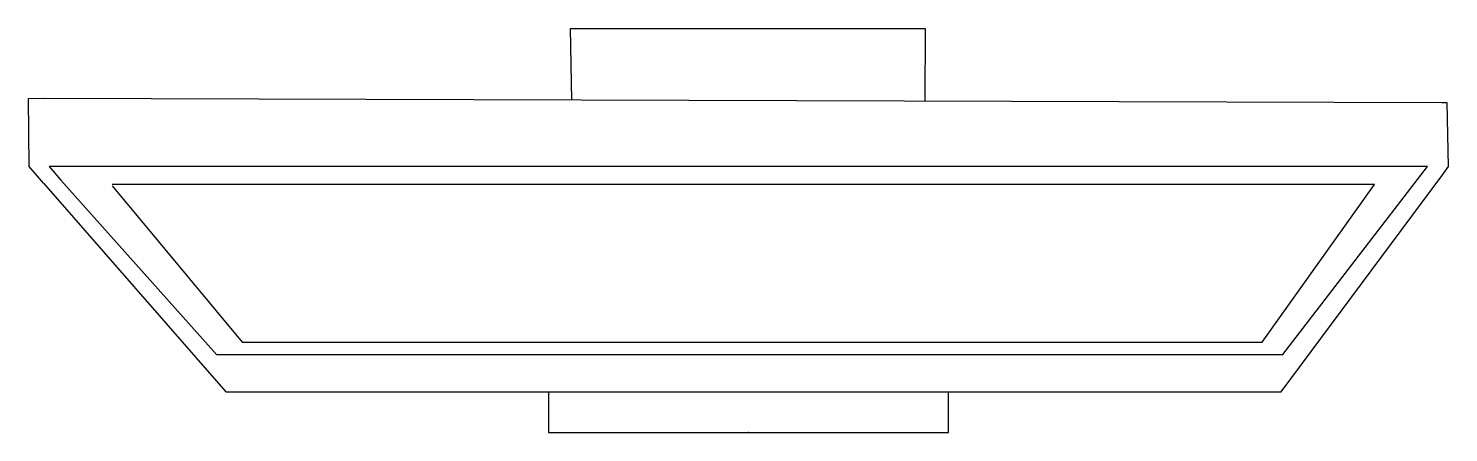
# Model space of a CAD drawing. Header units: millimetres. Extents: x -252 to 241, y 0 to 140.
import ezdxf

# ---------------------------------------------------------------- set-up
doc = ezdxf.new("R2010")
doc.units = ezdxf.units.MM
doc.styles.get("Standard").update_dxf_attribs({"font": 'arial.ttf'})

# ---------------------------------------------------------------- blocks, each defined once
blk = doc.blocks.new('MONITOR')
for p, q in [((-61.26, 115.25), (-61.76, 140.1)), ((-61.76, 140.1), (61.25, 140.1)), ((61.25, 140.1), (61.17, 114.87)), ((-249.76, 115.84), (-244.5, 115.9)), ((-249.51, 92.21), (-249.76, 115.84)), ((240.45, 114.31), (-244.5, 115.82)), ((242.39, 114.31), (240.45, 114.31)), ((242.83, 92.21), (242.39, 114.31)), ((-244.5, 86.49), (-249.51, 92.21)), ((235.52, 92.21), (-242.53, 92.21)), ((-242.53, 92.21), (-238.46, 87.54)), ((184.77, 14.16), (240.45, 89.02)), ((185.29, 27.09), (235.52, 92.21)), ((240.45, 89.02), (242.83, 92.21)), ((-244.5, 86.49), (-181.23, 14.16)), ((-238.46, 87.54), (-184.49, 27.09)), ((217.17, 85.98), (-220.71, 85.98)), ((-220.71, 85.48), (-175.66, 31.36)), ((178.19, 31.36), (217.17, 85.98)), ((-175.66, 31.36), (178.19, 31.36)), ((-184.49, 27.09), (185.29, 27.09)), ((-181.23, 14.16), (184.77, 14.16)), ((-69.35, 14.16), (-69.35, 0)), ((69.35, 0), (69.35, 14.16)), ((-69.35, 0), (69.35, 0))]:
    blk.add_line(p, q)
blk.add_point((0, 0))
blk.add_point((0, 0))
at = {"flags": 3}
for tag in ['COLOR', 'FECHA', 'MARCA', 'PRECIO', 'REFERENCIA']:
    blk.add_attdef(tag, (0, 0), '', height=2.5, dxfattribs=at)

msp = doc.modelspace()

# ---------------------------------------------------------------- block references
msp.add_blockref('MONITOR', (-2.27, 0))

doc.saveas('drawing.dxf')
